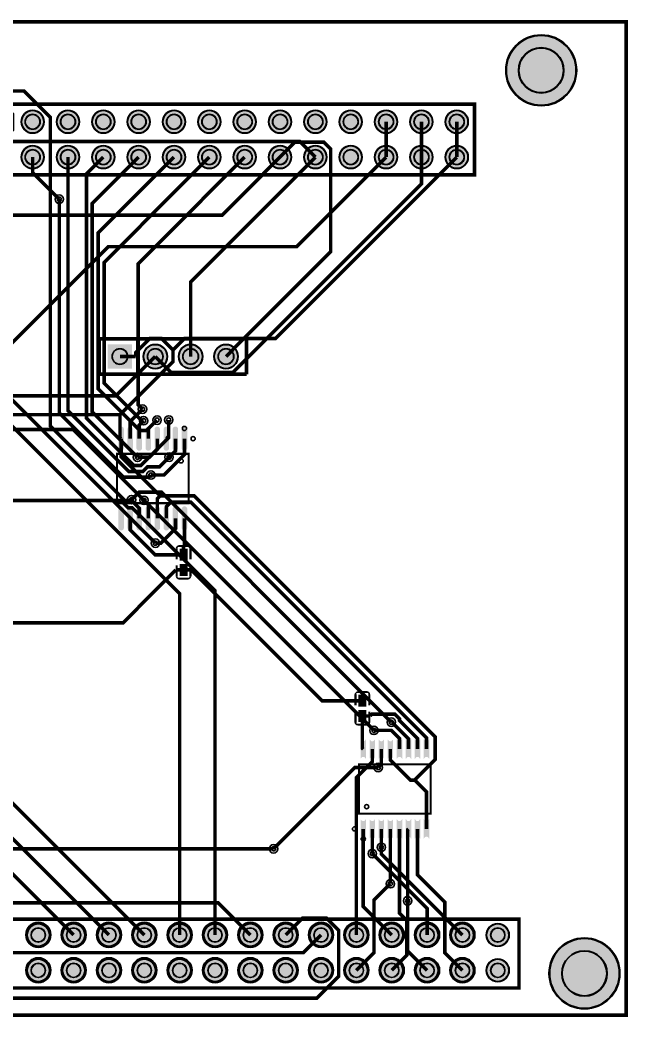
# Model space of a CAD drawing. Header units: millimetres. Extents: x 0 to 106, y 0 to 72.
# Drawn here: x 62.6 to 106.3, y -0.1 to 71.5 of the extents above; entities that cross this region are included whole.
import ezdxf

# ---------------------------------------------------------------- set-up
doc = ezdxf.new("R2010")
doc.units = ezdxf.units.MM
for name, color, linetype, true_color in [('BoardOutLine', 7, 'Continuous', 0xff00ff), ('BottomLayer', 7, 'Continuous', 0x0000ff), ('BottomSilkLayer', 7, 'Continuous', 0x66cc33), ('BottomSolderMaskLayer', 7, 'Continuous', 0xaa00ff), ('Document', 7, 'Continuous', 0xffffff), ('Hole', 7, 'Continuous', 0x222222), ('Multi-Layer', 7, 'Continuous', 0xc0c0c0), ('TopLayer', 7, 'Continuous', 0xff0000), ('TopPasteMaskLayer', 7, 'Continuous', 0x808080), ('TopSilkLayer', 7, 'Continuous', 0xffcc00), ('TopSolderMaskLayer', 7, 'Continuous', 0x800080)]:
    doc.layers.add(name, color=color, linetype=linetype, true_color=true_color)

msp = doc.modelspace()

# ---------------------------------------------------------------- hatches: boundary and pattern name
at = {"layer": 'BottomSolderMaskLayer'}
for points in [[(97.471, 67.88, 1), (102.572, 67.88, 1)], [(62.649, 64.186, 1), (64.3, 64.186, 1)], [(65.189, 64.186, 1), (66.84, 64.186, 1)], [(67.729, 64.186, 1), (69.38, 64.186, 1)], [(70.269, 64.186, 1), (71.92, 64.186, 1)], [(72.809, 64.186, 1), (74.46, 64.186, 1)], [(75.349, 64.186, 1), (77, 64.186, 1)], [(77.889, 64.186, 1), (79.54, 64.186, 1)], [(80.429, 64.186, 1), (82.08, 64.186, 1)], [(82.969, 64.186, 1), (84.62, 64.186, 1)], [(85.509, 64.186, 1), (87.16, 64.186, 1)], [(88.049, 64.186, 1), (89.7, 64.186, 1)], [(90.589, 64.186, 1), (92.24, 64.186, 1)], [(93.129, 64.186, 1), (94.78, 64.186, 1)], [(62.649, 61.646, 1), (64.3, 61.646, 1)], [(65.189, 61.646, 1), (66.84, 61.646, 1)], [(67.729, 61.646, 1), (69.38, 61.646, 1)], [(70.269, 61.646, 1), (71.92, 61.646, 1)], [(72.809, 61.646, 1), (74.46, 61.646, 1)], [(75.349, 61.646, 1), (77, 61.646, 1)], [(77.889, 61.646, 1), (79.54, 61.646, 1)], [(80.429, 61.646, 1), (82.08, 61.646, 1)], [(82.969, 61.646, 1), (84.62, 61.646, 1)], [(85.509, 61.646, 1), (87.16, 61.646, 1)], [(88.049, 61.646, 1), (89.7, 61.646, 1)], [(90.589, 61.646, 1), (92.24, 61.646, 1)], [(93.129, 61.646, 1), (94.78, 61.646, 1)], [(68.873, 48.196), (70.624, 48.196), (70.624, 46.445), (68.873, 46.445)], [(71.413, 47.32, 1), (73.164, 47.32, 1)], [(73.953, 47.32, 1), (75.704, 47.32, 1)], [(76.493, 47.32, 1), (78.244, 47.32, 1)], [(63.056, 5.766, 1), (64.706, 5.766, 1)], [(65.596, 5.766, 1), (67.246, 5.766, 1)], [(68.136, 5.766, 1), (69.786, 5.766, 1)], [(70.676, 5.766, 1), (72.326, 5.766, 1)], [(73.216, 5.766, 1), (74.866, 5.766, 1)], [(75.756, 5.766, 1), (77.407, 5.766, 1)], [(78.296, 5.766, 1), (79.947, 5.766, 1)], [(80.836, 5.766, 1), (82.487, 5.766, 1)], [(83.376, 5.766, 1), (85.027, 5.766, 1)], [(85.916, 5.766, 1), (87.567, 5.766, 1)], [(88.456, 5.766, 1), (90.107, 5.766, 1)], [(90.996, 5.766, 1), (92.647, 5.766, 1)], [(93.536, 5.766, 1), (95.187, 5.766, 1)], [(96.076, 5.766, 1), (97.727, 5.766, 1)], [(100.581, 3.008, 1), (105.682, 3.008, 1)], [(63.056, 3.226, 1), (64.706, 3.226, 1)], [(65.596, 3.226, 1), (67.246, 3.226, 1)], [(68.136, 3.226, 1), (69.786, 3.226, 1)], [(70.676, 3.226, 1), (72.326, 3.226, 1)], [(73.216, 3.226, 1), (74.866, 3.226, 1)], [(75.756, 3.226, 1), (77.407, 3.226, 1)], [(78.296, 3.226, 1), (79.947, 3.226, 1)], [(80.836, 3.226, 1), (82.487, 3.226, 1)], [(83.376, 3.226, 1), (85.027, 3.226, 1)], [(85.916, 3.226, 1), (87.567, 3.226, 1)], [(88.456, 3.226, 1), (90.107, 3.226, 1)], [(90.996, 3.226, 1), (92.647, 3.226, 1)], [(93.536, 3.226, 1), (95.187, 3.226, 1)], [(96.076, 3.226, 1), (97.727, 3.226, 1)]]:
    msp.add_hatch(color=256, dxfattribs=at).paths.add_polyline_path(points)
at = {"layer": 'Multi-Layer'}
for points in [[(62.675, 64.186, 1), (64.275, 64.186, 1)], [(65.215, 64.186, 1), (66.815, 64.186, 1)], [(67.755, 64.186, 1), (69.355, 64.186, 1)], [(70.295, 64.186, 1), (71.895, 64.186, 1)], [(72.835, 64.186, 1), (74.435, 64.186, 1)], [(75.375, 64.186, 1), (76.975, 64.186, 1)], [(77.915, 64.186, 1), (79.515, 64.186, 1)], [(80.455, 64.186, 1), (82.055, 64.186, 1)], [(82.995, 64.186, 1), (84.595, 64.186, 1)], [(85.535, 64.186, 1), (87.135, 64.186, 1)], [(88.075, 64.186, 1), (89.675, 64.186, 1)], [(90.615, 64.186, 1), (92.215, 64.186, 1)], [(93.155, 64.186, 1), (94.755, 64.186, 1)], [(62.675, 61.646, 1), (64.275, 61.646, 1)], [(65.215, 61.646, 1), (66.815, 61.646, 1)], [(67.755, 61.646, 1), (69.355, 61.646, 1)], [(70.295, 61.646, 1), (71.895, 61.646, 1)], [(72.835, 61.646, 1), (74.435, 61.646, 1)], [(75.375, 61.646, 1), (76.975, 61.646, 1)], [(77.915, 61.646, 1), (79.515, 61.646, 1)], [(80.455, 61.646, 1), (82.055, 61.646, 1)], [(82.995, 61.646, 1), (84.595, 61.646, 1)], [(85.535, 61.646, 1), (87.135, 61.646, 1)], [(88.075, 61.646, 1), (89.675, 61.646, 1)], [(90.615, 61.646, 1), (92.215, 61.646, 1)], [(93.155, 61.646, 1), (94.755, 61.646, 1)], [(68.899, 48.17), (70.599, 48.17), (70.599, 46.47), (68.899, 46.47)], [(71.438, 47.32, 1), (73.138, 47.32, 1)], [(73.978, 47.32, 1), (75.678, 47.32, 1)], [(76.519, 47.32, 1), (78.219, 47.32, 1)], [(63.081, 5.766, 1), (64.681, 5.766, 1)], [(65.621, 5.766, 1), (67.221, 5.766, 1)], [(68.161, 5.766, 1), (69.761, 5.766, 1)], [(70.701, 5.766, 1), (72.301, 5.766, 1)], [(73.241, 5.766, 1), (74.841, 5.766, 1)], [(75.781, 5.766, 1), (77.381, 5.766, 1)], [(78.321, 5.766, 1), (79.921, 5.766, 1)], [(80.861, 5.766, 1), (82.461, 5.766, 1)], [(83.401, 5.766, 1), (85.001, 5.766, 1)], [(85.941, 5.766, 1), (87.541, 5.766, 1)], [(88.481, 5.766, 1), (90.081, 5.766, 1)], [(91.021, 5.766, 1), (92.621, 5.766, 1)], [(93.561, 5.766, 1), (95.161, 5.766, 1)], [(96.101, 5.766, 1), (97.701, 5.766, 1)], [(63.081, 3.226, 1), (64.681, 3.226, 1)], [(65.621, 3.226, 1), (67.221, 3.226, 1)], [(68.161, 3.226, 1), (69.761, 3.226, 1)], [(70.701, 3.226, 1), (72.301, 3.226, 1)], [(73.241, 3.226, 1), (74.841, 3.226, 1)], [(75.781, 3.226, 1), (77.381, 3.226, 1)], [(78.321, 3.226, 1), (79.921, 3.226, 1)], [(80.861, 3.226, 1), (82.461, 3.226, 1)], [(83.401, 3.226, 1), (85.001, 3.226, 1)], [(85.941, 3.226, 1), (87.541, 3.226, 1)], [(88.481, 3.226, 1), (90.081, 3.226, 1)], [(91.021, 3.226, 1), (92.621, 3.226, 1)], [(93.561, 3.226, 1), (95.161, 3.226, 1)], [(96.101, 3.226, 1), (97.701, 3.226, 1)]]:
    msp.add_hatch(color=256, dxfattribs=at).paths.add_polyline_path(points)
at = {"layer": 'TopLayer'}
for points in [[(70.007, 40.729, -0.785398), (69.664, 40.729), (69.664, 42.117, -0.785398), (70.007, 42.117)], [(70.657, 40.729, -0.785398), (70.314, 40.729), (70.314, 42.117, -0.785398), (70.657, 42.117)], [(71.307, 40.729, -0.785398), (70.964, 40.729), (70.964, 42.117, -0.785398), (71.307, 42.117)], [(71.957, 40.729, -0.785398), (71.614, 40.729), (71.614, 42.117, -0.785398), (71.957, 42.117)], [(72.607, 40.729, -0.785398), (72.264, 40.729), (72.264, 42.117, -0.785398), (72.607, 42.117)], [(73.257, 40.729, -0.785398), (72.914, 40.729), (72.914, 42.117, -0.785398), (73.257, 42.117)], [(73.907, 40.729, -0.785398), (73.564, 40.729), (73.564, 42.117, -0.785398), (73.907, 42.117)], [(74.557, 40.729, -0.785398), (74.214, 40.729), (74.214, 42.117, -0.785398), (74.557, 42.117)], [(70.007, 34.997, -0.785398), (69.664, 34.997), (69.664, 36.386, -0.785398), (70.007, 36.386)], [(70.657, 34.997, -0.785398), (70.314, 34.997), (70.314, 36.386, -0.785398), (70.657, 36.386)], [(71.307, 34.997, -0.785398), (70.964, 34.997), (70.964, 36.386, -0.785398), (71.307, 36.386)], [(71.957, 34.997, -0.785398), (71.614, 34.997), (71.614, 36.386, -0.785398), (71.957, 36.386)], [(72.607, 34.997, -0.785398), (72.264, 34.997), (72.264, 36.386, -0.785398), (72.607, 36.386)], [(73.257, 34.997, -0.785398), (72.914, 34.997), (72.914, 36.386, -0.785398), (73.257, 36.386)], [(73.907, 34.997, -0.785398), (73.564, 34.997), (73.564, 36.386, -0.785398), (73.907, 36.386)], [(74.557, 34.997, -0.785398), (74.214, 34.997), (74.214, 36.386, -0.785398), (74.557, 36.386)], [(74.051, 32.687), (74.591, 32.687), (74.591, 33.478), (74.051, 33.478)], [(74.051, 32.387), (74.591, 32.387), (74.591, 31.597), (74.051, 31.597)], [(87.443, 22.197), (86.903, 22.197), (86.903, 22.987), (87.443, 22.987)], [(87.443, 21.897), (86.903, 21.897), (86.903, 21.107), (87.443, 21.107)], [(87.406, 19.816, -0.785398), (87.063, 19.816), (87.063, 18.428, -0.785398), (87.406, 18.428)], [(88.056, 19.816, -0.785398), (87.713, 19.816), (87.713, 18.428, -0.785398), (88.056, 18.428)], [(88.706, 19.816, -0.785398), (88.363, 19.816), (88.363, 18.428, -0.785398), (88.706, 18.428)], [(89.356, 19.816, -0.785398), (89.013, 19.816), (89.013, 18.428, -0.785398), (89.356, 18.428)], [(90.006, 19.816, -0.785398), (89.663, 19.816), (89.663, 18.428, -0.785398), (90.006, 18.428)], [(90.656, 19.816, -0.785398), (90.313, 19.816), (90.313, 18.428, -0.785398), (90.656, 18.428)], [(91.306, 19.816, -0.785398), (90.963, 19.816), (90.963, 18.428, -0.785398), (91.306, 18.428)], [(91.956, 19.816, -0.785398), (91.613, 19.816), (91.613, 18.428, -0.785398), (91.956, 18.428)], [(87.406, 14.084, -0.785398), (87.063, 14.084), (87.063, 12.696, -0.785398), (87.406, 12.696)], [(88.056, 14.084, -0.785398), (87.713, 14.084), (87.713, 12.696, -0.785398), (88.056, 12.696)], [(88.706, 14.084, -0.785398), (88.363, 14.084), (88.363, 12.696, -0.785398), (88.706, 12.696)], [(89.356, 14.084, -0.785398), (89.013, 14.084), (89.013, 12.696, -0.785398), (89.356, 12.696)], [(90.006, 14.084, -0.785398), (89.663, 14.084), (89.663, 12.696, -0.785398), (90.006, 12.696)], [(90.656, 14.084, -0.785398), (90.313, 14.084), (90.313, 12.696, -0.785398), (90.656, 12.696)], [(91.306, 14.084, -0.785398), (90.963, 14.084), (90.963, 12.696, -0.785398), (91.306, 12.696)], [(91.956, 14.084, -0.785398), (91.613, 14.084), (91.613, 12.696, -0.785398), (91.956, 12.696)]]:
    msp.add_hatch(color=256, dxfattribs=at).paths.add_polyline_path(points)
at = {"layer": 'TopPasteMaskLayer'}
for points in [[(70.007, 40.729, -0.785398), (69.664, 40.729), (69.664, 42.117, -0.785398), (70.007, 42.117)], [(70.657, 40.729, -0.785398), (70.314, 40.729), (70.314, 42.117, -0.785398), (70.657, 42.117)], [(71.307, 40.729, -0.785398), (70.964, 40.729), (70.964, 42.117, -0.785398), (71.307, 42.117)], [(71.957, 40.729, -0.785398), (71.614, 40.729), (71.614, 42.117, -0.785398), (71.957, 42.117)], [(72.607, 40.729, -0.785398), (72.264, 40.729), (72.264, 42.117, -0.785398), (72.607, 42.117)], [(73.257, 40.729, -0.785398), (72.914, 40.729), (72.914, 42.117, -0.785398), (73.257, 42.117)], [(73.907, 40.729, -0.785398), (73.564, 40.729), (73.564, 42.117, -0.785398), (73.907, 42.117)], [(74.557, 40.729, -0.785398), (74.214, 40.729), (74.214, 42.117, -0.785398), (74.557, 42.117)], [(70.007, 34.997, -0.785398), (69.664, 34.997), (69.664, 36.386, -0.785398), (70.007, 36.386)], [(70.657, 34.997, -0.785398), (70.314, 34.997), (70.314, 36.386, -0.785398), (70.657, 36.386)], [(71.307, 34.997, -0.785398), (70.964, 34.997), (70.964, 36.386, -0.785398), (71.307, 36.386)], [(71.957, 34.997, -0.785398), (71.614, 34.997), (71.614, 36.386, -0.785398), (71.957, 36.386)], [(72.607, 34.997, -0.785398), (72.264, 34.997), (72.264, 36.386, -0.785398), (72.607, 36.386)], [(73.257, 34.997, -0.785398), (72.914, 34.997), (72.914, 36.386, -0.785398), (73.257, 36.386)], [(73.907, 34.997, -0.785398), (73.564, 34.997), (73.564, 36.386, -0.785398), (73.907, 36.386)], [(74.557, 34.997, -0.785398), (74.214, 34.997), (74.214, 36.386, -0.785398), (74.557, 36.386)], [(74.546, 32.718), (74.096, 32.718), (74.046, 32.787), (74.046, 33.267), (74.096, 33.318), (74.546, 33.318), (74.596, 33.267), (74.596, 32.787)], [(74.546, 31.757), (74.096, 31.757), (74.046, 31.807), (74.046, 32.287), (74.096, 32.357), (74.546, 32.357), (74.596, 32.287), (74.596, 31.807)], [(86.948, 22.827), (87.398, 22.827), (87.448, 22.777), (87.448, 22.297), (87.398, 22.227), (86.948, 22.227), (86.898, 22.297), (86.898, 22.777)], [(86.948, 21.867), (87.398, 21.867), (87.448, 21.797), (87.448, 21.317), (87.398, 21.267), (86.948, 21.267), (86.898, 21.317), (86.898, 21.797)], [(87.406, 19.816, -0.785398), (87.063, 19.816), (87.063, 18.428, -0.785398), (87.406, 18.428)], [(88.056, 19.816, -0.785398), (87.713, 19.816), (87.713, 18.428, -0.785398), (88.056, 18.428)], [(88.706, 19.816, -0.785398), (88.363, 19.816), (88.363, 18.428, -0.785398), (88.706, 18.428)], [(89.356, 19.816, -0.785398), (89.013, 19.816), (89.013, 18.428, -0.785398), (89.356, 18.428)], [(90.006, 19.816, -0.785398), (89.663, 19.816), (89.663, 18.428, -0.785398), (90.006, 18.428)], [(90.656, 19.816, -0.785398), (90.313, 19.816), (90.313, 18.428, -0.785398), (90.656, 18.428)], [(91.306, 19.816, -0.785398), (90.963, 19.816), (90.963, 18.428, -0.785398), (91.306, 18.428)], [(91.956, 19.816, -0.785398), (91.613, 19.816), (91.613, 18.428, -0.785398), (91.956, 18.428)], [(87.406, 14.084, -0.785398), (87.063, 14.084), (87.063, 12.696, -0.785398), (87.406, 12.696)], [(88.056, 14.084, -0.785398), (87.713, 14.084), (87.713, 12.696, -0.785398), (88.056, 12.696)], [(88.706, 14.084, -0.785398), (88.363, 14.084), (88.363, 12.696, -0.785398), (88.706, 12.696)], [(89.356, 14.084, -0.785398), (89.013, 14.084), (89.013, 12.696, -0.785398), (89.356, 12.696)], [(90.006, 14.084, -0.785398), (89.663, 14.084), (89.663, 12.696, -0.785398), (90.006, 12.696)], [(90.656, 14.084, -0.785398), (90.313, 14.084), (90.313, 12.696, -0.785398), (90.656, 12.696)], [(91.306, 14.084, -0.785398), (90.963, 14.084), (90.963, 12.696, -0.785398), (91.306, 12.696)], [(91.956, 14.084, -0.785398), (91.613, 14.084), (91.613, 12.696, -0.785398), (91.956, 12.696)]]:
    msp.add_hatch(color=256, dxfattribs=at).paths.add_polyline_path(points)
at = {"layer": 'TopSolderMaskLayer'}
for points in [[(97.471, 67.88, 1), (102.572, 67.88, 1)], [(62.649, 64.186, 1), (64.3, 64.186, 1)], [(65.189, 64.186, 1), (66.84, 64.186, 1)], [(67.729, 64.186, 1), (69.38, 64.186, 1)], [(70.269, 64.186, 1), (71.92, 64.186, 1)], [(72.809, 64.186, 1), (74.46, 64.186, 1)], [(75.349, 64.186, 1), (77, 64.186, 1)], [(77.889, 64.186, 1), (79.54, 64.186, 1)], [(80.429, 64.186, 1), (82.08, 64.186, 1)], [(82.969, 64.186, 1), (84.62, 64.186, 1)], [(85.509, 64.186, 1), (87.16, 64.186, 1)], [(88.049, 64.186, 1), (89.7, 64.186, 1)], [(90.589, 64.186, 1), (92.24, 64.186, 1)], [(93.129, 64.186, 1), (94.78, 64.186, 1)], [(62.649, 61.646, 1), (64.3, 61.646, 1)], [(65.189, 61.646, 1), (66.84, 61.646, 1)], [(67.729, 61.646, 1), (69.38, 61.646, 1)], [(70.269, 61.646, 1), (71.92, 61.646, 1)], [(72.809, 61.646, 1), (74.46, 61.646, 1)], [(75.349, 61.646, 1), (77, 61.646, 1)], [(77.889, 61.646, 1), (79.54, 61.646, 1)], [(80.429, 61.646, 1), (82.08, 61.646, 1)], [(82.969, 61.646, 1), (84.62, 61.646, 1)], [(85.509, 61.646, 1), (87.16, 61.646, 1)], [(88.049, 61.646, 1), (89.7, 61.646, 1)], [(90.589, 61.646, 1), (92.24, 61.646, 1)], [(93.129, 61.646, 1), (94.78, 61.646, 1)], [(68.873, 48.196), (70.624, 48.196), (70.624, 46.445), (68.873, 46.445)], [(71.413, 47.32, 1), (73.164, 47.32, 1)], [(73.953, 47.32, 1), (75.704, 47.32, 1)], [(76.493, 47.32, 1), (78.244, 47.32, 1)], [(70.033, 40.708, -0.785398), (69.639, 40.708), (69.639, 42.138, -0.785398), (70.033, 42.138)], [(70.682, 40.708, -0.785398), (70.289, 40.708), (70.289, 42.138, -0.785398), (70.682, 42.138)], [(71.332, 40.708, -0.785398), (70.939, 40.708), (70.939, 42.138, -0.785398), (71.332, 42.138)], [(71.982, 40.708, -0.785398), (71.589, 40.708), (71.589, 42.138, -0.785398), (71.982, 42.138)], [(72.632, 40.708, -0.785398), (72.239, 40.708), (72.239, 42.138, -0.785398), (72.632, 42.138)], [(73.283, 40.708, -0.785398), (72.889, 40.708), (72.889, 42.138, -0.785398), (73.283, 42.138)], [(73.933, 40.708, -0.785398), (73.539, 40.708), (73.539, 42.138, -0.785398), (73.933, 42.138)], [(74.583, 40.708, -0.785398), (74.189, 40.708), (74.189, 42.138, -0.785398), (74.583, 42.138)], [(70.033, 34.977, -0.785398), (69.639, 34.977), (69.639, 36.406, -0.785398), (70.033, 36.406)], [(70.682, 34.977, -0.785398), (70.289, 34.977), (70.289, 36.406, -0.785398), (70.682, 36.406)], [(71.332, 34.977, -0.785398), (70.939, 34.977), (70.939, 36.406, -0.785398), (71.332, 36.406)], [(71.982, 34.977, -0.785398), (71.589, 34.977), (71.589, 36.406, -0.785398), (71.982, 36.406)], [(72.632, 34.977, -0.785398), (72.239, 34.977), (72.239, 36.406, -0.785398), (72.632, 36.406)], [(73.283, 34.977, -0.785398), (72.889, 34.977), (72.889, 36.406, -0.785398), (73.283, 36.406)], [(73.933, 34.977, -0.785398), (73.539, 34.977), (73.539, 36.406, -0.785398), (73.933, 36.406)], [(74.583, 34.977, -0.785398), (74.189, 34.977), (74.189, 36.406, -0.785398), (74.583, 36.406)], [(74.033, 32.65), (74.608, 32.65), (74.608, 33.515), (74.033, 33.515)], [(74.033, 32.425), (74.608, 32.425), (74.608, 31.56), (74.033, 31.56)], [(87.46, 22.16), (86.886, 22.16), (86.886, 23.025), (87.46, 23.025)], [(87.46, 21.934), (86.886, 21.934), (86.886, 21.07), (87.46, 21.07)], [(87.432, 19.836, -0.785398), (87.038, 19.836), (87.038, 18.407, -0.785398), (87.432, 18.407)], [(88.082, 19.836, -0.785398), (87.688, 19.836), (87.688, 18.407, -0.785398), (88.082, 18.407)], [(88.732, 19.836, -0.785398), (88.338, 19.836), (88.338, 18.407, -0.785398), (88.732, 18.407)], [(89.382, 19.836, -0.785398), (88.988, 19.836), (88.988, 18.407, -0.785398), (89.382, 18.407)], [(90.032, 19.836, -0.785398), (89.638, 19.836), (89.638, 18.407, -0.785398), (90.032, 18.407)], [(90.682, 19.836, -0.785398), (90.288, 19.836), (90.288, 18.407, -0.785398), (90.682, 18.407)], [(91.332, 19.836, -0.785398), (90.938, 19.836), (90.938, 18.407, -0.785398), (91.332, 18.407)], [(91.982, 19.836, -0.785398), (91.588, 19.836), (91.588, 18.407, -0.785398), (91.982, 18.407)], [(87.432, 14.105, -0.785398), (87.038, 14.105), (87.038, 12.676, -0.785398), (87.432, 12.676)], [(88.082, 14.105, -0.785398), (87.688, 14.105), (87.688, 12.676, -0.785398), (88.082, 12.676)], [(88.732, 14.105, -0.785398), (88.338, 14.105), (88.338, 12.676, -0.785398), (88.732, 12.676)], [(89.382, 14.105, -0.785398), (88.988, 14.105), (88.988, 12.676, -0.785398), (89.382, 12.676)], [(90.032, 14.105, -0.785398), (89.638, 14.105), (89.638, 12.676, -0.785398), (90.032, 12.676)], [(90.682, 14.105, -0.785398), (90.288, 14.105), (90.288, 12.676, -0.785398), (90.682, 12.676)], [(91.332, 14.105, -0.785398), (90.938, 14.105), (90.938, 12.676, -0.785398), (91.332, 12.676)], [(91.982, 14.105, -0.785398), (91.588, 14.105), (91.588, 12.676, -0.785398), (91.982, 12.676)], [(63.056, 5.766, 1), (64.706, 5.766, 1)], [(65.596, 5.766, 1), (67.246, 5.766, 1)], [(68.136, 5.766, 1), (69.786, 5.766, 1)], [(70.676, 5.766, 1), (72.326, 5.766, 1)], [(73.216, 5.766, 1), (74.866, 5.766, 1)], [(75.756, 5.766, 1), (77.407, 5.766, 1)], [(78.296, 5.766, 1), (79.947, 5.766, 1)], [(80.836, 5.766, 1), (82.487, 5.766, 1)], [(83.376, 5.766, 1), (85.027, 5.766, 1)], [(85.916, 5.766, 1), (87.567, 5.766, 1)], [(88.456, 5.766, 1), (90.107, 5.766, 1)], [(90.996, 5.766, 1), (92.647, 5.766, 1)], [(93.536, 5.766, 1), (95.187, 5.766, 1)], [(96.076, 5.766, 1), (97.727, 5.766, 1)], [(100.581, 3.008, 1), (105.682, 3.008, 1)], [(63.056, 3.226, 1), (64.706, 3.226, 1)], [(65.596, 3.226, 1), (67.246, 3.226, 1)], [(68.136, 3.226, 1), (69.786, 3.226, 1)], [(70.676, 3.226, 1), (72.326, 3.226, 1)], [(73.216, 3.226, 1), (74.866, 3.226, 1)], [(75.756, 3.226, 1), (77.407, 3.226, 1)], [(78.296, 3.226, 1), (79.947, 3.226, 1)], [(80.836, 3.226, 1), (82.487, 3.226, 1)], [(83.376, 3.226, 1), (85.027, 3.226, 1)], [(85.916, 3.226, 1), (87.567, 3.226, 1)], [(88.456, 3.226, 1), (90.107, 3.226, 1)], [(90.996, 3.226, 1), (92.647, 3.226, 1)], [(93.536, 3.226, 1), (95.187, 3.226, 1)], [(96.076, 3.226, 1), (97.727, 3.226, 1)]]:
    msp.add_hatch(color=256, dxfattribs=at).paths.add_polyline_path(points)

# ---------------------------------------------------------------- linework, layer by layer
at = {"layer": 'BoardOutLine', "const_width": 0.254}
msp.add_lwpolyline([(106.139, 0), (-0.061, 0), (-0.061, 71.365), (106.139, 71.365), (106.139, 0)], close=True, dxfattribs=at)
at = {"layer": 'BottomLayer', "const_width": 0.254}
for points in [[(32.156, 55.042), (43.51, 66.396), (62.846, 66.396), (64.745, 64.497), (64.745, 42.34), (69.996, 37.089), (69.996, 36.791), (70.339, 36.448), (70.637, 36.448), (76.581, 30.503), (76.581, 5.766)], [(71.501, 5.766), (59.851, 17.416), (59.851, 62.24), (60.715, 63.104), (61.531, 63.104), (62.036, 63.609), (62.036, 64.729), (60.965, 65.8), (47.995, 65.8), (37.236, 55.042)], [(91.415, 64.186), (91.415, 61.646)], [(81.255, 61.646), (82.336, 62.727), (84.391, 62.727), (84.896, 62.222), (84.896, 54.848), (77.369, 47.321)], [(60.935, 61.646), (60.935, 45.276), (72.298, 33.913)], [(73.281, 40.09), (72.586, 39.396), (71.73, 39.396), (71.401, 39.067), (70.39, 39.067), (66.015, 43.442), (66.015, 61.646)], [(73.255, 42.765), (73.255, 41.498), (71.256, 39.499), (70.75, 39.499), (67.341, 42.908), (67.341, 60.433), (68.555, 61.646)], [(71.095, 61.646), (67.752, 58.303), (67.752, 43.346), (71.012, 40.086)], [(73.635, 61.646), (68.182, 56.193), (68.182, 44.999), (71.172, 42.008), (71.669, 42.008), (72.415, 42.754)], [(76.175, 61.646), (68.617, 54.088), (68.617, 45.414), (71.321, 42.71), (71.451, 42.71), (71.451, 42.71)], [(78.715, 61.646), (71.061, 53.992), (71.061, 43.85), (71.374, 43.537)], [(91.415, 61.646), (91.415, 59.719), (77.879, 46.184), (73.425, 46.184), (72.289, 47.321)], [(83.795, 61.646), (74.829, 52.68), (74.829, 47.321)], [(65.392, 58.626), (65.392, 43.278), (70.012, 38.658), (71.821, 38.658), (71.973, 38.81)], [(58.56, 47.242), (58.56, 13.627), (66.421, 5.766)], [(68.961, 5.766), (59.201, 15.526), (59.201, 46.622)], [(74.041, 5.766), (74.041, 30.284), (60.561, 43.764)], [(89.253, 21.052), (72.724, 37.581), (71.129, 37.581), (70.582, 37.034)], [(71.477, 36.995), (88.006, 20.466)], [(14.376, 29.642), (18.059, 25.959), (18.059, 2.956), (19.378, 1.637), (58.801, 1.637), (60.26, 3.096), (60.26, 3.796), (60.959, 4.496), (82.931, 4.496), (84.201, 5.766)], [(81.661, 5.766), (82.872, 6.977), (84.595, 6.977), (85.471, 6.101), (85.471, 2.809), (83.891, 1.229), (17.24, 1.229), (15.671, 2.798), (15.671, 25.779), (16.015, 26.123)], [(80.792, 11.962), (86.627, 17.797), (88.312, 17.797)], [(94.361, 5.766), (88.535, 11.592), (88.535, 12.067)], [(91.821, 5.766), (91.821, 7.675), (87.885, 11.612)], [(86.741, 3.226), (88.011, 4.496), (88.011, 8.276), (89.185, 9.45)], [(91.821, 3.226), (90.424, 4.623), (90.424, 8.217)]]:
    msp.add_lwpolyline(points, dxfattribs=at)
at = {"layer": 'BottomSilkLayer', "const_width": 0.254}
msp.add_lwpolyline([(54.737, 1.956), (98.425, 1.956), (98.425, 6.909), (54.737, 6.909), (54.737, 1.956)], close=True, dxfattribs=at)
at = {"layer": 'BottomSolderMaskLayer'}
for centre, radius in [((100.022, 67.88), 2.551), ((100.021, 67.88), 1.633), ((63.475, 64.186), 0.825), ((63.475, 64.186), 0.542), ((66.015, 64.186), 0.825), ((66.015, 64.186), 0.542), ((68.555, 64.186), 0.825), ((68.555, 64.186), 0.542), ((71.095, 64.186), 0.825), ((71.095, 64.186), 0.542), ((73.635, 64.186), 0.825), ((73.635, 64.186), 0.542), ((76.175, 64.186), 0.825), ((76.175, 64.186), 0.542), ((78.715, 64.186), 0.825), ((78.715, 64.186), 0.542), ((81.255, 64.186), 0.825), ((81.255, 64.186), 0.542), ((83.795, 64.186), 0.825), ((83.795, 64.186), 0.542), ((86.335, 64.186), 0.825), ((86.335, 64.186), 0.542), ((88.875, 64.186), 0.825), ((88.875, 64.186), 0.542), ((91.415, 64.186), 0.825), ((91.415, 64.186), 0.542), ((93.955, 64.186), 0.825), ((93.955, 64.186), 0.542), ((63.475, 61.646), 0.825), ((66.015, 61.646), 0.825), ((68.555, 61.646), 0.825), ((71.095, 61.646), 0.825), ((73.635, 61.646), 0.825), ((76.175, 61.646), 0.825), ((78.715, 61.646), 0.825), ((81.255, 61.646), 0.825), ((83.795, 61.646), 0.825), ((86.335, 61.646), 0.825), ((88.875, 61.646), 0.825), ((91.415, 61.646), 0.825), ((93.955, 61.646), 0.825), ((63.475, 61.646), 0.542), ((66.015, 61.646), 0.542), ((68.555, 61.646), 0.542), ((71.095, 61.646), 0.542), ((73.635, 61.646), 0.542), ((76.175, 61.646), 0.542), ((78.715, 61.646), 0.542), ((81.255, 61.646), 0.542), ((83.795, 61.646), 0.542), ((86.335, 61.646), 0.542), ((88.875, 61.646), 0.542), ((91.415, 61.646), 0.542), ((93.955, 61.646), 0.542), ((72.288, 47.32), 0.875), ((74.828, 47.32), 0.875), ((77.369, 47.32), 0.875), ((69.749, 47.32), 0.566), ((72.289, 47.32), 0.566), ((74.829, 47.32), 0.566), ((77.369, 47.32), 0.566), ((63.881, 5.766), 0.825), ((66.421, 5.766), 0.825), ((68.961, 5.766), 0.825), ((71.501, 5.766), 0.825), ((74.041, 5.766), 0.825), ((76.581, 5.766), 0.825), ((79.121, 5.766), 0.825), ((81.661, 5.766), 0.825), ((84.201, 5.766), 0.825), ((86.741, 5.766), 0.825), ((89.281, 5.766), 0.825), ((91.821, 5.766), 0.825), ((94.361, 5.766), 0.825), ((96.901, 5.766), 0.825), ((63.881, 5.766), 0.516), ((66.421, 5.766), 0.516), ((68.961, 5.766), 0.516), ((71.501, 5.766), 0.516), ((74.041, 5.766), 0.516), ((76.581, 5.766), 0.516), ((79.121, 5.766), 0.516), ((81.661, 5.766), 0.516), ((84.201, 5.766), 0.516), ((86.741, 5.766), 0.516), ((89.281, 5.766), 0.516), ((91.821, 5.766), 0.516), ((94.361, 5.766), 0.516), ((96.901, 5.766), 0.516), ((103.132, 3.008), 2.551), ((103.131, 3.008), 1.633), ((63.881, 3.226), 0.825), ((63.881, 3.226), 0.516), ((66.421, 3.226), 0.825), ((66.421, 3.226), 0.516), ((68.961, 3.226), 0.825), ((68.961, 3.226), 0.516), ((71.501, 3.226), 0.825), ((71.501, 3.226), 0.516), ((74.041, 3.226), 0.825), ((74.041, 3.226), 0.516), ((76.581, 3.226), 0.825), ((76.581, 3.226), 0.516), ((79.121, 3.226), 0.825), ((79.121, 3.226), 0.516), ((81.661, 3.226), 0.825), ((81.661, 3.226), 0.516), ((84.201, 3.226), 0.825), ((84.201, 3.226), 0.516), ((86.741, 3.226), 0.825), ((86.741, 3.226), 0.516), ((89.281, 3.226), 0.825), ((89.281, 3.226), 0.516), ((91.821, 3.226), 0.825), ((91.821, 3.226), 0.516), ((94.361, 3.226), 0.825), ((94.361, 3.226), 0.516), ((96.901, 3.226), 0.825), ((96.901, 3.226), 0.516)]:
    msp.add_circle(centre, radius, dxfattribs=at)
at = {"layer": 'Document'}
for centre in [(74.386, 42.157), (87.235, 12.656)]:
    msp.add_circle(centre, 0.15, dxfattribs=at)
at = {"layer": 'Hole'}
for centre in [(65.392, 58.625), (71.374, 43.537), (71.451, 42.71), (72.414, 42.754), (73.254, 42.765), (71.012, 40.085), (73.281, 40.09), (71.973, 38.81), (70.582, 37.034), (71.477, 36.995), (72.298, 33.912), (89.253, 21.051), (88.006, 20.465), (88.312, 17.796), (88.535, 12.066), (80.792, 11.961), (87.885, 11.611), (89.185, 9.45), (90.424, 8.217)]:
    msp.add_circle(centre, 0.152, dxfattribs=at)
at = {"layer": 'Multi-Layer'}
for centre, radius in [((100.022, 67.88), 2.5), ((100.021, 67.88), 1.6), ((63.475, 64.186), 0.8), ((63.475, 64.186), 0.525), ((66.015, 64.186), 0.8), ((66.015, 64.186), 0.525), ((68.555, 64.186), 0.8), ((68.555, 64.186), 0.525), ((71.095, 64.186), 0.8), ((71.095, 64.186), 0.525), ((73.635, 64.186), 0.8), ((73.635, 64.186), 0.525), ((76.175, 64.186), 0.8), ((76.175, 64.186), 0.525), ((78.715, 64.186), 0.8), ((78.715, 64.186), 0.525), ((81.255, 64.186), 0.8), ((81.255, 64.186), 0.525), ((83.795, 64.186), 0.8), ((83.795, 64.186), 0.525), ((86.335, 64.186), 0.8), ((86.335, 64.186), 0.525), ((88.875, 64.186), 0.8), ((88.875, 64.186), 0.525), ((91.415, 64.186), 0.8), ((91.415, 64.186), 0.525), ((93.955, 64.186), 0.8), ((93.955, 64.186), 0.525), ((63.475, 61.646), 0.8), ((66.015, 61.646), 0.8), ((68.555, 61.646), 0.8), ((71.095, 61.646), 0.8), ((73.635, 61.646), 0.8), ((76.175, 61.646), 0.8), ((78.715, 61.646), 0.8), ((81.255, 61.646), 0.8), ((83.795, 61.646), 0.8), ((86.335, 61.646), 0.8), ((88.875, 61.646), 0.8), ((91.415, 61.646), 0.8), ((93.955, 61.646), 0.8), ((63.475, 61.646), 0.525), ((66.015, 61.646), 0.525), ((68.555, 61.646), 0.525), ((71.095, 61.646), 0.525), ((73.635, 61.646), 0.525), ((76.175, 61.646), 0.525), ((78.715, 61.646), 0.525), ((81.255, 61.646), 0.525), ((83.795, 61.646), 0.525), ((86.335, 61.646), 0.525), ((88.875, 61.646), 0.525), ((91.415, 61.646), 0.525), ((93.955, 61.646), 0.525), ((65.392, 58.625), 0.305), ((72.288, 47.32), 0.85), ((74.828, 47.32), 0.85), ((77.369, 47.32), 0.85), ((69.749, 47.32), 0.55), ((72.289, 47.32), 0.55), ((74.829, 47.32), 0.55), ((77.369, 47.32), 0.55), ((71.374, 43.537), 0.305), ((71.451, 42.71), 0.305), ((72.414, 42.754), 0.305), ((73.254, 42.765), 0.305), ((71.012, 40.085), 0.305), ((73.281, 40.09), 0.305), ((71.973, 38.81), 0.305), ((70.582, 37.034), 0.305), ((71.477, 36.995), 0.305), ((72.298, 33.912), 0.305), ((89.253, 21.051), 0.305), ((88.006, 20.465), 0.305), ((88.312, 17.796), 0.305), ((80.792, 11.961), 0.305), ((88.535, 12.066), 0.305), ((87.885, 11.611), 0.305), ((89.185, 9.45), 0.305), ((90.424, 8.217), 0.305), ((63.881, 5.766), 0.8), ((66.421, 5.766), 0.8), ((68.961, 5.766), 0.8), ((71.501, 5.766), 0.8), ((74.041, 5.766), 0.8), ((76.581, 5.766), 0.8), ((79.121, 5.766), 0.8), ((81.661, 5.766), 0.8), ((84.201, 5.766), 0.8), ((86.741, 5.766), 0.8), ((89.281, 5.766), 0.8), ((91.821, 5.766), 0.8), ((94.361, 5.766), 0.8), ((96.901, 5.766), 0.8), ((63.881, 5.766), 0.5), ((66.421, 5.766), 0.5), ((68.961, 5.766), 0.5), ((71.501, 5.766), 0.5), ((74.041, 5.766), 0.5), ((76.581, 5.766), 0.5), ((79.121, 5.766), 0.5), ((81.661, 5.766), 0.5), ((84.201, 5.766), 0.5), ((86.741, 5.766), 0.5), ((89.281, 5.766), 0.5), ((91.821, 5.766), 0.5), ((94.361, 5.766), 0.5), ((96.901, 5.766), 0.5), ((103.132, 3.008), 2.5), ((103.131, 3.008), 1.6), ((63.881, 3.226), 0.8), ((63.881, 3.226), 0.5), ((66.421, 3.226), 0.8), ((66.421, 3.226), 0.5), ((68.961, 3.226), 0.8), ((68.961, 3.226), 0.5), ((71.501, 3.226), 0.8), ((71.501, 3.226), 0.5), ((74.041, 3.226), 0.8), ((74.041, 3.226), 0.5), ((76.581, 3.226), 0.8), ((76.581, 3.226), 0.5), ((79.121, 3.226), 0.8), ((79.121, 3.226), 0.5), ((81.661, 3.226), 0.8), ((81.661, 3.226), 0.5), ((84.201, 3.226), 0.8), ((84.201, 3.226), 0.5), ((86.741, 3.226), 0.8), ((86.741, 3.226), 0.5), ((89.281, 3.226), 0.8), ((89.281, 3.226), 0.5), ((91.821, 3.226), 0.8), ((91.821, 3.226), 0.5), ((94.361, 3.226), 0.8), ((94.361, 3.226), 0.5), ((96.901, 3.226), 0.8), ((96.901, 3.226), 0.5)]:
    msp.add_circle(centre, radius, dxfattribs=at)
at = {"layer": 'TopLayer', "const_width": 0.254}
for points in [[(88.875, 64.186), (88.875, 61.646)], [(93.955, 64.186), (93.955, 61.646)], [(83.795, 61.646), (82.669, 62.772), (22.106, 62.772), (14.376, 55.042)], [(81.255, 61.646), (77.089, 57.48), (21.894, 57.48), (19.456, 55.042)], [(88.875, 61.646), (82.438, 55.209), (68.905, 55.209), (59.675, 45.979), (42.022, 45.979), (41.962, 46.039)], [(63.475, 61.646), (63.475, 60.543), (65.392, 58.626)], [(93.955, 61.646), (80.92, 48.611), (74.382, 48.611), (73.559, 47.788)], [(34.396, 50.712), (34.396, 48.745), (40, 43.141), (69.754, 43.141)], [(73.559, 47.788), (72.729, 48.617), (71.892, 48.617), (70.878, 47.603), (70.878, 47.321)], [(57.006, 44.498), (69.466, 44.498), (72.289, 47.321)], [(69.749, 47.321), (70.878, 47.321)], [(69.754, 43.141), (73.559, 46.945), (73.559, 47.788)], [(69.754, 43.141), (69.754, 41.504), (69.836, 41.423)], [(71.374, 43.537), (70.486, 42.648), (70.486, 41.423)], [(71.136, 41.423), (71.136, 42.394), (71.451, 42.71)], [(72.415, 42.754), (71.786, 42.125), (71.786, 41.423)], [(73.255, 42.765), (73.255, 41.592), (73.086, 41.423)], [(71.477, 36.995), (66.388, 42.084), (39.553, 42.084)], [(69.836, 41.423), (69.836, 40.118), (72.636, 37.318)], [(71.012, 40.086), (71.861, 40.086), (72.436, 40.66), (72.436, 41.423)], [(71.973, 38.81), (72.921, 38.81), (74.386, 40.275), (74.386, 41.423)], [(73.281, 40.09), (73.736, 40.545), (73.736, 41.423)], [(72.636, 37.318), (72.436, 37.119), (72.436, 35.692)], [(72.636, 37.318), (75.077, 37.318), (92.4, 19.995), (92.4, 18.368), (90.929, 16.897)], [(70.582, 36.977), (56.66, 36.977), (54.428, 34.745)], [(70.582, 36.977), (70.582, 37.034)], [(71.136, 35.692), (71.136, 36.424), (70.582, 36.977)], [(71.786, 35.692), (71.786, 36.686), (71.477, 36.995)], [(91.785, 19.122), (91.785, 19.926), (74.852, 36.858), (73.41, 36.858), (73.086, 36.534), (73.086, 35.692)], [(70.486, 35.692), (70.486, 34.86), (72.263, 33.083), (74.321, 33.083)], [(73.736, 35.692), (73.736, 34.969), (72.679, 33.913), (72.298, 33.913)], [(74.386, 35.692), (74.386, 33.823), (74.321, 33.757)], [(74.321, 33.083), (74.321, 33.757)], [(61.181, 28.193), (69.971, 28.193), (73.771, 31.993)], [(74.321, 31.993), (73.771, 31.993)], [(74.321, 31.993), (74.87, 31.993)], [(87.173, 22.592), (84.271, 22.592), (74.87, 31.993)], [(87.235, 19.122), (87.173, 19.184), (87.173, 21.502)], [(87.173, 21.502), (87.723, 21.502)], [(91.135, 19.122), (91.135, 19.878), (89.839, 21.174), (89.839, 21.294), (89.496, 21.638), (87.858, 21.638), (87.723, 21.502)], [(90.485, 19.122), (90.485, 19.862), (89.295, 21.052), (89.253, 21.052)], [(88.006, 20.466), (89.267, 20.466), (89.835, 19.898), (89.835, 19.122)], [(87.885, 19.122), (87.885, 18.225), (86.741, 17.081), (86.741, 5.766)], [(88.535, 19.122), (88.535, 18.019), (88.312, 17.797)], [(89.185, 19.122), (89.185, 18.333), (90.621, 16.897), (90.929, 16.897)], [(91.785, 13.39), (91.785, 16.042), (90.929, 16.897)], [(80.792, 11.962), (47.441, 11.962), (46.283, 13.12)], [(87.235, 13.39), (87.235, 7.812), (89.281, 5.766)], [(87.885, 13.39), (87.885, 11.612)], [(88.535, 13.39), (88.535, 12.067)], [(89.185, 13.39), (89.185, 9.45)], [(89.835, 13.39), (89.835, 7.352), (90.372, 6.815), (90.372, 4.317), (89.281, 3.226)], [(90.485, 13.39), (90.424, 13.329), (90.424, 8.217)], [(91.135, 13.39), (91.135, 10.085), (93.091, 8.128), (93.091, 4.496), (94.361, 3.226)], [(45.283, 12.181), (49.391, 8.073), (76.814, 8.073), (79.121, 5.766)]]:
    msp.add_lwpolyline(points, dxfattribs=at)
at = {"layer": 'TopSilkLayer'}
for points, const_width in [([(106.132, 0.008), (-0.068, 0.008), (-0.068, 71.373), (106.132, 71.373), (106.132, 0.008)], 0.254), ([(52.045, 65.456), (95.225, 65.456), (95.225, 60.376), (52.045, 60.376), (52.045, 65.456)], 0.254), ([(74.687, 40.329), (74.687, 36.786), (69.535, 36.786), (69.535, 40.329), (74.687, 40.329)], 0.152), ([(86.934, 14.485), (86.934, 18.028), (92.086, 18.028), (92.086, 14.485), (86.934, 14.485)], 0.152)]:
    msp.add_lwpolyline(points, close=True, dxfattribs=dict(at, const_width=const_width))
for points, const_width in [([(68.269, 48.59), (78.849, 48.59)], 0.254), ([(68.269, 48.59), (68.269, 46.05)], 0.254), ([(71.042, 48.59), (71.042, 46.05)], 0.254), ([(78.849, 48.59), (78.849, 46.05)], 0.254), ([(68.269, 46.05), (78.849, 46.05)], 0.254), ([(73.974, 33.706), (74.667, 33.706)], 0.152), ([(73.822, 32.764), (73.822, 33.554)], 0.152), ([(74.819, 33.554), (74.819, 32.764)], 0.152), ([(73.822, 32.311), (73.822, 31.521)], 0.152), ([(74.819, 31.521), (74.819, 32.311)], 0.152), ([(73.974, 31.369), (74.667, 31.369)], 0.152), ([(86.674, 23.064), (86.674, 22.273)], 0.152), ([(87.519, 23.216), (86.827, 23.216)], 0.152), ([(87.672, 22.273), (87.672, 23.064)], 0.152), ([(86.674, 21.031), (86.674, 21.821)], 0.152), ([(87.672, 21.821), (87.672, 21.031)], 0.152), ([(87.519, 20.879), (86.827, 20.879)], 0.152), ([(53.532, 0.008), (99.632, 0.008)], 0.254)]:
    msp.add_lwpolyline(points, dxfattribs=dict(at, const_width=const_width))
for centre, radius in [((100.022, 67.88), 2.5), ((75.01, 41.423), 0.15), ((74.143, 39.827), 0.15), ((87.478, 14.986), 0.15), ((86.611, 13.39), 0.15), ((63.882, 5.778), 0.9), ((66.422, 5.778), 0.9), ((68.962, 5.778), 0.9), ((71.502, 5.778), 0.9), ((74.042, 5.778), 0.9), ((76.582, 5.778), 0.9), ((79.122, 5.778), 0.9), ((81.662, 5.778), 0.9), ((84.202, 5.778), 0.9), ((86.742, 5.778), 0.9), ((89.282, 5.778), 0.9), ((91.822, 5.778), 0.9), ((94.362, 5.778), 0.9), ((103.132, 3.008), 2.5), ((63.882, 3.238), 0.9), ((66.422, 3.238), 0.9), ((68.962, 3.238), 0.9), ((71.502, 3.238), 0.9), ((74.042, 3.238), 0.9), ((76.582, 3.238), 0.9), ((79.122, 3.238), 0.9), ((81.662, 3.238), 0.9), ((84.202, 3.238), 0.9), ((86.742, 3.238), 0.9), ((89.282, 3.238), 0.9), ((91.822, 3.238), 0.9), ((94.362, 3.238), 0.9)]:
    msp.add_circle(centre, radius, dxfattribs=at)
for centre, start, end in [((73.974, 33.554), 90, 180), ((74.667, 33.554), 0, 90), ((73.974, 31.521), 180, 270), ((74.667, 31.521), 270, 0), ((86.827, 23.064), 90, 180), ((87.519, 23.064), 0, 90), ((86.827, 21.031), 180, 270), ((87.519, 21.031), 270, 0)]:
    msp.add_arc(centre, 0.152, start, end, dxfattribs=at)
at = {"layer": 'TopSolderMaskLayer'}
for centre, radius in [((100.022, 67.88), 2.551), ((100.021, 67.88), 1.633), ((63.475, 64.186), 0.825), ((63.475, 64.186), 0.542), ((66.015, 64.186), 0.825), ((66.015, 64.186), 0.542), ((68.555, 64.186), 0.825), ((68.555, 64.186), 0.542), ((71.095, 64.186), 0.825), ((71.095, 64.186), 0.542), ((73.635, 64.186), 0.825), ((73.635, 64.186), 0.542), ((76.175, 64.186), 0.825), ((76.175, 64.186), 0.542), ((78.715, 64.186), 0.825), ((78.715, 64.186), 0.542), ((81.255, 64.186), 0.825), ((81.255, 64.186), 0.542), ((83.795, 64.186), 0.825), ((83.795, 64.186), 0.542), ((86.335, 64.186), 0.825), ((86.335, 64.186), 0.542), ((88.875, 64.186), 0.825), ((88.875, 64.186), 0.542), ((91.415, 64.186), 0.825), ((91.415, 64.186), 0.542), ((93.955, 64.186), 0.825), ((93.955, 64.186), 0.542), ((63.475, 61.646), 0.825), ((66.015, 61.646), 0.825), ((68.555, 61.646), 0.825), ((71.095, 61.646), 0.825), ((73.635, 61.646), 0.825), ((76.175, 61.646), 0.825), ((78.715, 61.646), 0.825), ((81.255, 61.646), 0.825), ((83.795, 61.646), 0.825), ((86.335, 61.646), 0.825), ((88.875, 61.646), 0.825), ((91.415, 61.646), 0.825), ((93.955, 61.646), 0.825), ((63.475, 61.646), 0.542), ((66.015, 61.646), 0.542), ((68.555, 61.646), 0.542), ((71.095, 61.646), 0.542), ((73.635, 61.646), 0.542), ((76.175, 61.646), 0.542), ((78.715, 61.646), 0.542), ((81.255, 61.646), 0.542), ((83.795, 61.646), 0.542), ((86.335, 61.646), 0.542), ((88.875, 61.646), 0.542), ((91.415, 61.646), 0.542), ((93.955, 61.646), 0.542), ((72.288, 47.32), 0.875), ((74.828, 47.32), 0.875), ((77.369, 47.32), 0.875), ((69.749, 47.32), 0.566), ((72.289, 47.32), 0.566), ((74.829, 47.32), 0.566), ((77.369, 47.32), 0.566), ((63.881, 5.766), 0.825), ((66.421, 5.766), 0.825), ((68.961, 5.766), 0.825), ((71.501, 5.766), 0.825), ((74.041, 5.766), 0.825), ((76.581, 5.766), 0.825), ((79.121, 5.766), 0.825), ((81.661, 5.766), 0.825), ((84.201, 5.766), 0.825), ((86.741, 5.766), 0.825), ((89.281, 5.766), 0.825), ((91.821, 5.766), 0.825), ((94.361, 5.766), 0.825), ((96.901, 5.766), 0.825), ((63.881, 5.766), 0.516), ((66.421, 5.766), 0.516), ((68.961, 5.766), 0.516), ((71.501, 5.766), 0.516), ((74.041, 5.766), 0.516), ((76.581, 5.766), 0.516), ((79.121, 5.766), 0.516), ((81.661, 5.766), 0.516), ((84.201, 5.766), 0.516), ((86.741, 5.766), 0.516), ((89.281, 5.766), 0.516), ((91.821, 5.766), 0.516), ((94.361, 5.766), 0.516), ((96.901, 5.766), 0.516), ((103.132, 3.008), 2.551), ((103.131, 3.008), 1.633), ((63.881, 3.226), 0.825), ((63.881, 3.226), 0.516), ((66.421, 3.226), 0.825), ((66.421, 3.226), 0.516), ((68.961, 3.226), 0.825), ((68.961, 3.226), 0.516), ((71.501, 3.226), 0.825), ((71.501, 3.226), 0.516), ((74.041, 3.226), 0.825), ((74.041, 3.226), 0.516), ((76.581, 3.226), 0.825), ((76.581, 3.226), 0.516), ((79.121, 3.226), 0.825), ((79.121, 3.226), 0.516), ((81.661, 3.226), 0.825), ((81.661, 3.226), 0.516), ((84.201, 3.226), 0.825), ((84.201, 3.226), 0.516), ((86.741, 3.226), 0.825), ((86.741, 3.226), 0.516), ((89.281, 3.226), 0.825), ((89.281, 3.226), 0.516), ((91.821, 3.226), 0.825), ((91.821, 3.226), 0.516), ((94.361, 3.226), 0.825), ((94.361, 3.226), 0.516), ((96.901, 3.226), 0.825), ((96.901, 3.226), 0.516)]:
    msp.add_circle(centre, radius, dxfattribs=at)

doc.saveas('drawing.dxf')
